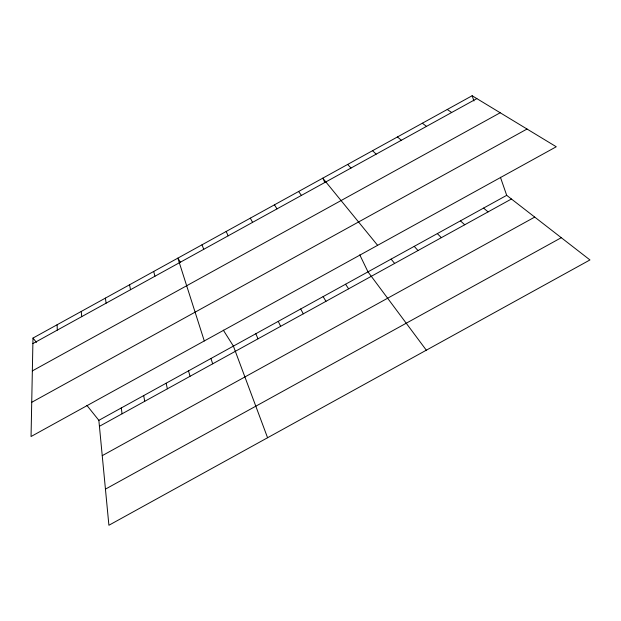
<?xml version="1.0" encoding="UTF-8"?>
<svg xmlns="http://www.w3.org/2000/svg" width="621" height="621" viewBox="0 0 621 621"><rect width="100%" height="100%" fill="white"/><g stroke="black" fill="none" stroke-linecap="round" stroke-linejoin="round"><path stroke-width="0.93" d="M32.991 338.072L31.05 436.524L556.269 146.766L472.139 95.743L32.991 338.072L36.453 342.404M32.882 343.592L476.85 98.599M32.339 370.908L500.192 112.758M31.725 402.307L527.027 129.028M98.855 420.332L506.697 195.336L589.95 259.943L108.9 525.257L98.855 420.332L86.901 405.404M99.43 426.293L511.425 199.007M102.24 455.659L534.72 217.086M105.438 489.131L561.283 237.696M447.236 109.482L451.677 112.486M422.342 123.214L426.511 126.381M483.58 208.097L488.067 211.893M397.448 136.954L401.345 140.268M460.456 220.851L464.71 224.779M372.553 150.693L376.171 154.155M437.339 233.605L441.352 237.664M347.659 164.425L351.012 168.043M414.223 246.358L418.003 250.542M391.098 259.112L394.645 263.428M377.615 245.326L322.773 178.165L324.861 182.489M426.324 350.19L367.989 271.866L359.776 254.858M298.616 191.493L301.426 195.405M345.555 284.239L348.637 288.812M180.416 262.194L177.854 258.134L204.293 340.945M223.319 330.139L233.395 346.114L267.581 437.743M274.459 204.821L277.005 208.881M323.122 296.613L325.971 301.317M300.688 308.994L303.312 313.815M250.31 218.15L252.584 222.349M278.255 321.368L280.653 326.312M226.153 231.478L228.163 235.825M255.829 333.741L257.994 338.818M202.004 244.806L203.75 249.3M472.139 95.743L473.955 100.982M500.425 177.257L506.697 195.336M210.969 358.488L212.685 363.813M188.543 370.853L190.026 376.31M153.705 271.455L154.924 276.244M166.125 383.227L167.375 388.808M129.556 284.783L130.511 289.712M143.699 395.6L144.724 401.306M121.274 407.966L122.073 413.796M105.415 298.103L106.098 303.188M81.273 311.431L81.693 316.656M57.124 324.752L57.287 330.124"/></g></svg>
